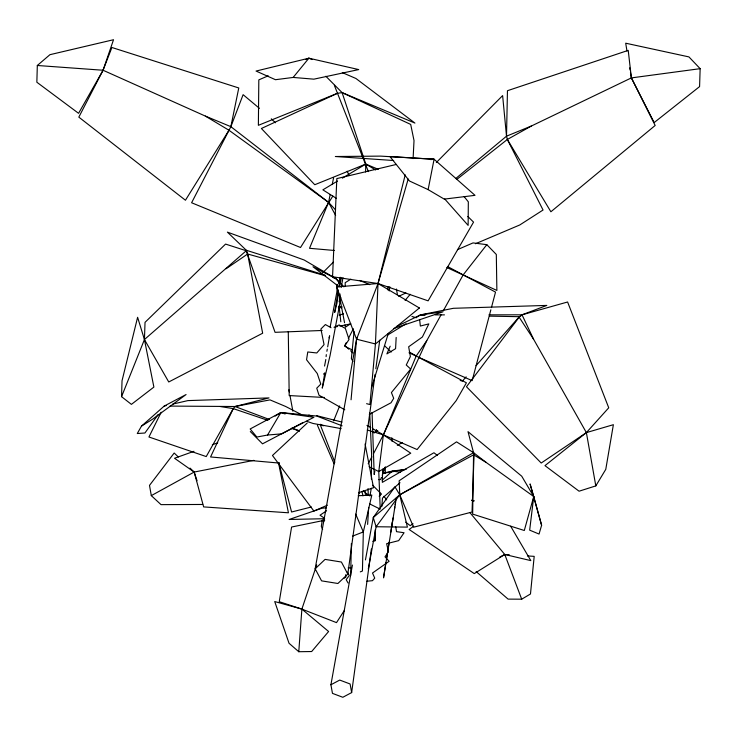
<?xml version="1.0" encoding="UTF-8"?>
<svg xmlns="http://www.w3.org/2000/svg" width="737" height="737" viewBox="0 0 737 737"><rect width="100%" height="100%" fill="white"/><g stroke="black" fill="none" stroke-linecap="round" stroke-linejoin="round"><path stroke-width="1.11" d="M375.28 540.534L375.29 533.929M371.393 479.142L371.595 454.13L369.698 413.079M455.724 178.557L506.512 136.179L507.461 90.706L628.219 50.374L631.379 77.901L655.165 125.474L550.889 211.768L507.351 139.459L506.512 136.179L502.625 95.589L436.322 162.518M350.655 575.634L351.383 543.427M541.612 525.269L533.735 496.535L486.024 462.339L473.578 452.693L399.758 494.803L373.254 517.577L376.11 526.743L407.395 527.121L399.758 494.803L399.159 480.764L456.544 441.85L473.578 452.693L472.666 514.113L524.302 530.493L533.735 496.535L530.069 483.942L541.612 525.269L539.051 534.049L529.673 530.152L533.735 496.535L521.732 476.203L468.013 431.67L474.057 454.591L472.039 512.031L413.614 527.204L399.758 494.803L394.931 486.77L373.254 517.577L365.441 559.917M365.58 171.997L365.782 164.084L342.115 92.622L325.865 76.261M375.225 529.811L374.958 540.967L372.775 541.299M382.669 469.147L382.328 482.367L433.946 452.758L437.354 455.392M37.32 65.482L103.06 70.245L205.374 116.096L228.967 130.246L185.448 200.234L78.831 117.128L103.06 70.245L113.526 39.724L49.932 54.685L37.32 65.482L36.85 82.231L78.573 113.323L103.06 70.245L111.904 47.49L238.77 87.97L230.865 126.672L191.602 202.758L300.521 247.503L332.838 196.07M388.012 290.037L388.104 286.61M121.559 396.663L122.029 380.78L137.607 317.306L144.434 339.545L153.886 387.091L131.407 404.373L121.559 396.663L144.434 339.545L145.032 322.345L225.568 244.085L246.259 250.755L275.058 332.323L322.152 330.471M626.975 51.028L625.695 43.197L688.929 56.906L700.15 68.67L699.579 86.607L654.17 122.572L631.379 77.901L630.467 72.3M413.098 158.593L414.019 140.583L410.693 124.415L342.115 92.622L337.491 93.286L258.374 125.318L258.816 79.872L268.204 75.81M396.174 337.454L395.576 348.693L386.897 353.889L390.177 346.206M367.625 524.403L368.684 507.36M324.722 520.239L291.594 527.029L279.259 601.696L301.875 609.103L328.61 631.498L311.668 651.536L298.78 651.72L301.875 609.103L316.698 564.92M381.775 506.761L382.494 498.083L400.007 482.707M351.061 399.776L356.57 339.204L378.017 283.533L408.187 179.017M326.113 356.579L326.307 354.626M340.052 293.962L339.278 301.838L340.706 297.416L339.232 306.721L330.065 355.538L322.262 388.123L324.805 372.867L323.515 374.138M354.101 331.3L351.374 358.55L352.959 361.498M389.256 290.949L389.762 286.619M356.855 337.684L315.16 568.807L321.572 580.857L337.905 583.492L347.818 574.068L375.078 374.433M375.852 368.73L379.748 340.208M352.424 565.058L330.913 684.765L332.461 693.37L342.825 697.276L351.65 692.587L371.384 548.936M391.006 531.322L383.516 577.882L385.939 562.405M392.259 523.058L392.499 521.446M389.136 542.294L387.975 549.691M392.066 524.735L396.303 498M393.097 517.853L391.089 530.4M394.47 509.12L394.82 506.945M386.612 558.195L387.634 551.82M390.748 532.261L392.093 524.108M395.17 504.771L395.529 502.597M338.403 289.917L334.662 312.451L336.966 303.119L338.578 292.009M339.149 285.403L340.457 277.517M330.185 326.767L337.445 289.051M326.896 351.3L327.283 349.08M327.679 346.869L329.632 335.777L329.098 337.822M341.231 287.43L342.991 277.637M365.211 493.901L365.616 491.643M369.91 496.065L371.319 488.244M368.297 569.084L376.11 526.743L399.758 494.803L474.057 454.591M339.582 286.61L341.378 277.913M324.556 366.059L325.818 359.518M428.123 189.621L434.084 159.238L389.947 156.566L409.532 181.026L428.123 189.621L444.227 199.119L475.015 195.342L434.084 159.238L380.624 156.115L335.344 156.511L393.669 160.519M374.838 471.219L374.193 474.499L372.065 412.444M330.167 194.586L328.573 202.371L309.522 248.295L334.294 250.469M332.212 184.572L333.575 177.893M376.082 431.716L376.561 429.542M338.661 283.625L340.19 277.25M405.212 174.853L378.017 283.533L375.437 343.958L369.928 404.53L366.602 403.692M490.851 309.816L472.168 380.642L418.837 357.399L409.385 352.102M491.432 307.605L495.522 292.11L447.405 266.453M371.476 387.984L388.362 333.262M381.444 477.41L380.661 479.501L378.496 479.594M382.227 475.319L385.359 466.945M335.621 209.953L328.573 202.371L230.865 126.672L243.109 94.677L259.442 108.348M333.649 420.845L339.637 405.921M441.095 314.773L426.769 340.66L416.202 356.035L383.378 434.858L373.429 453.808M426.769 340.66L383.378 434.858L378.772 471.551L380.181 508.005M172.854 404.06L187.88 400.606L269.005 397.916L235.02 406.52L233.251 408.611L210.57 456.958L279.387 463.085M161.2 412.223L148.938 436.995L206.231 456.572L233.251 408.611L267.964 420.376M346.307 342.604L344.796 345.579L348.923 349.274M348.325 338.633L353.355 328.711M368.196 463.785L371.863 456.802M443.296 310.784L463.131 274.938L486.825 244.666L496.314 254.468L496.876 290.433L446.815 267.531M141.504 426.087L152.679 419.132L186.074 394.544L164.259 406.032L141.504 426.087L137.275 433.522L144.922 433.006L158.262 414.406M383.498 470.261L385.184 467.304L385.377 472.97M267.549 435.042L281.681 433.853L313.888 417.308L280.834 412.536L250.156 428.971L256.845 437.041L267.549 435.042L280.834 412.536L316.763 416.055L342.115 425.811M488.953 314.837L522.026 314.819L567.601 301.995L608.734 407.801L586.385 432.61L544.975 465.637L579.07 491.201L595.809 485.895L605.777 469.358L613.377 424.696L586.385 432.61L541.207 463.029L466.484 386.741L519.152 317.214L522.026 314.819L546.808 305.413L453.402 308.296L420.523 314.883L396.414 326.574M344.529 610.199L336.505 622.627L301.875 609.103L274.717 601.549L289.024 643.254L298.78 651.72M293.151 77.44L308.895 58.195L358.707 69.582L313.879 79.163L293.151 77.44L275.463 79.707L256.061 71.056L308.895 58.195L312.027 59.55M405.083 300.41L410.214 294.303M466.153 376.856L462.357 381.158L460.183 380.439M476.038 365.681L519.355 316.689L522.026 314.819L533.588 339.25L586.385 432.61L595.809 485.895M322.806 272.672L333.308 262.188M315.16 568.807L325.072 559.392L341.406 562.027L347.818 574.068M307.2 423.056L272.469 455.484L313.879 511.054L327.339 505.214M379.15 496.222L381.453 494.066L372.618 485.213M365.34 495.439L367.026 493.919M382.162 480.229L392.259 471.1L405.866 469.331M343.884 286.85L336.072 278.733L304.224 260.032L227.401 232.127L246.296 250.258L247.65 254.007L262.658 333.216L168.745 381.978L144.434 339.545L246.259 250.755M456.876 179.358L507.351 139.459L531.257 126.073L631.379 77.901L700.15 68.67M413.724 526.181L409.146 529.488L474.269 573.607L504.771 554.482L509.295 554.777M344.133 578.25L345.902 576.997L345.616 574.749M226.121 268.738L247.65 254.007L325.017 275.638M326.565 510.778L320.024 515.209L324.658 518.341M349.974 324.16L345.413 327.21L344.98 324.953M374.028 432.997L377.777 430.509M413.052 523.777L410.187 525.647L405.746 522.164M350.849 279.157L345.174 282.695L345.229 285.974M275.113 416.101L280.834 412.536L285.136 413.991M387.634 335.031L406.013 323.773M416.654 317.251L420.523 314.883L442.955 311.834L393.669 328.527M337.5 181.062L322.88 189.842L336.422 198.391M342.373 178.133L365.782 164.084L378.339 169.335M476.157 571.58L508.106 599.117L521.695 599.19L530.474 593.985L534.196 556.361L527.406 555.928M397.307 445.351L402.218 442.596M202.693 504.467L161.016 504.633L151.306 495.623L194.163 472.058L253.924 460.358M369.283 414.341L391.015 402.78L393.696 398.33L391.411 392.554L410.684 369.053L406.253 365.008L410.371 356.597L408.657 346.777L422.384 336.993L428.842 323.884L420.348 326.04L419.666 319.803M330.913 684.765L339.739 680.067L350.103 683.982L351.65 692.587M302.75 422.688L262.519 443.831L250.304 431.532M499.714 557.089L504.771 554.482L530.824 560.617L510.667 526.227M398.745 296.311L405.884 292.948M334.018 327.311L339.14 324.916L345.367 328.435L349.052 339.471L344.575 346.16L352.286 349.946M334.349 85.299L337.491 93.286L261.395 128.496L314.763 184.729L365.782 164.084L375.63 169.952M305.763 59.55L308.895 58.195M457.447 249.659L473.016 242.915L486.825 244.666M475.485 243.744L519.788 224.96L543.049 210.017L507.351 139.459M506.512 136.179L531.257 126.073M352.618 536.112L363.323 531.93L371.835 495.061L358.237 495.725M360.292 571.866L362.429 571.028L363.323 531.93L355.676 514.076M193.978 451.311L174.54 458.248L194.163 472.058L197.037 480.699M212.339 444.761L217.737 442.836M358.661 492.684L373.53 487.737L365.082 443.95M339.167 315.104L343.543 313.851M311.373 507.001L291.585 512.003L278.733 462.412M396.405 164.425L336.837 178.594L332.562 276.762L378.017 283.533L428.114 300.843L473.55 222.123L467.82 216.485M164.259 406.032L166.405 405.534M383.332 473.154L392.259 471.1L400.2 472.168M335.473 326.952L337.675 326.509M339.877 326.067L350.876 323.865M169.989 406.087L235.02 406.52L270 399.887L285.661 406.483L300.917 414.341M383.351 473.283L396.875 470.971M399.122 470.584L405.884 469.423M430.74 159.616L434.084 159.238M326.399 507.802L321.857 508.254L289.134 519.474L324.529 518.71M366.925 581.217L372.461 580.682L374.737 578.158L372.517 573.018L389.108 561.299L385.018 556.803L388.463 551.718L386.639 543.694L398.662 540.645L404.069 532.731L396.515 531.653L395.741 526.817M348.15 567.96L351.531 567.941M425.083 314.874L420.523 314.883L425.12 314.966M435.346 314.874L444.466 314.865M338.394 307.661L341.839 307.67M489.479 316.145L519.355 316.689M338.55 306.574L341.977 306.684M324.437 397.483L289.199 395.566L288.278 331.53M220.427 406.566L233.251 408.611M341.176 428.63L313.078 423.471L306.629 421.288M316.744 415.686L342.032 422.098M471.8 500.11L473.974 500.69M471.864 500.377L474.048 501.003M367.229 430.021L383.378 434.858L417.114 449.552L456.175 400.661L466.41 382.816L418.837 357.399M411.974 316.468L416.304 317.776M246.296 250.258L325.128 275.26M333.879 278.033L336.072 278.733L338.919 282.299M291.824 428.464L299.415 431.034M308.84 415.078L311.825 416.156M235.02 406.52L269.392 419.491M291.944 428.004L299.471 430.841M205.374 116.096L230.865 126.672M359.693 280.456L369.781 284.657M342.115 92.622L414.922 123.079L355.925 78.481L342.337 72.622M409.026 352.83L416.202 356.035M324.372 520.976L322.318 520.018L321.314 526.347L322.613 529.452M369.09 466.742L378.772 471.551L410.758 453.2L383.378 434.858L372.738 428.722M369.569 503.859L380.218 509.138M320.236 424.282L323.285 425.857M336.072 278.733L313.004 266.766L339.14 286.822M331.033 327.735L325.395 324.556L320.917 328.988L324.05 344.621L316.781 352.968L307.771 351.973L306.546 359.748L317.269 373.521L320.779 384.115L316.735 388.187L319.02 395.225L344.778 409.79M366.943 425.378L370.803 427.607M473.965 454.996L486.024 462.339M228.967 130.246L328.573 202.371L335.63 215.37M350.572 350.757L353.051 352.977M271.299 118.823L275.445 122.766M384.659 345.819L391.19 352.046M178.345 456.995L174.181 453.025L149.5 485.388L151.306 495.623M189.999 468.087L194.163 472.058L203.652 506.909L288.425 512.795L278.475 462.477M363.323 490.778L367.339 494.803M444.687 198.935L468.133 225.393L468.327 201.837L464.052 196.512M469.976 512.676L504.771 554.482L521.695 599.19M383.931 496.259L386.676 499.879M519.152 317.214L533.588 339.25M347.32 572.133L349.274 575.477L346.169 579.678L348.076 583.022M359.14 492.362L359.518 493.173M347.191 171.214L349.034 175.342M317.417 425.231L334.082 463.859M337.491 93.286L368.389 171.629M320.448 425.221L334.865 462.311M361.978 491.561L362.991 495.9M337.159 284.371L337.592 286.619M339.333 295.638L344.548 322.695M288.876 389.744L289.3 392.001M289.936 395.391L292.875 411.191M396.442 289.051L397.427 294.68M629.73 67.822L630.098 70.061M336.698 284.39L337.942 295.721M339.066 305.919L340.807 321.774M391.808 437.806L392.001 441.242M368.03 488.567L368.288 495.402M419.381 307.992L375.437 343.958L356.57 339.204L336.477 286.942L378.017 283.533L419.381 307.992"/></g></svg>
